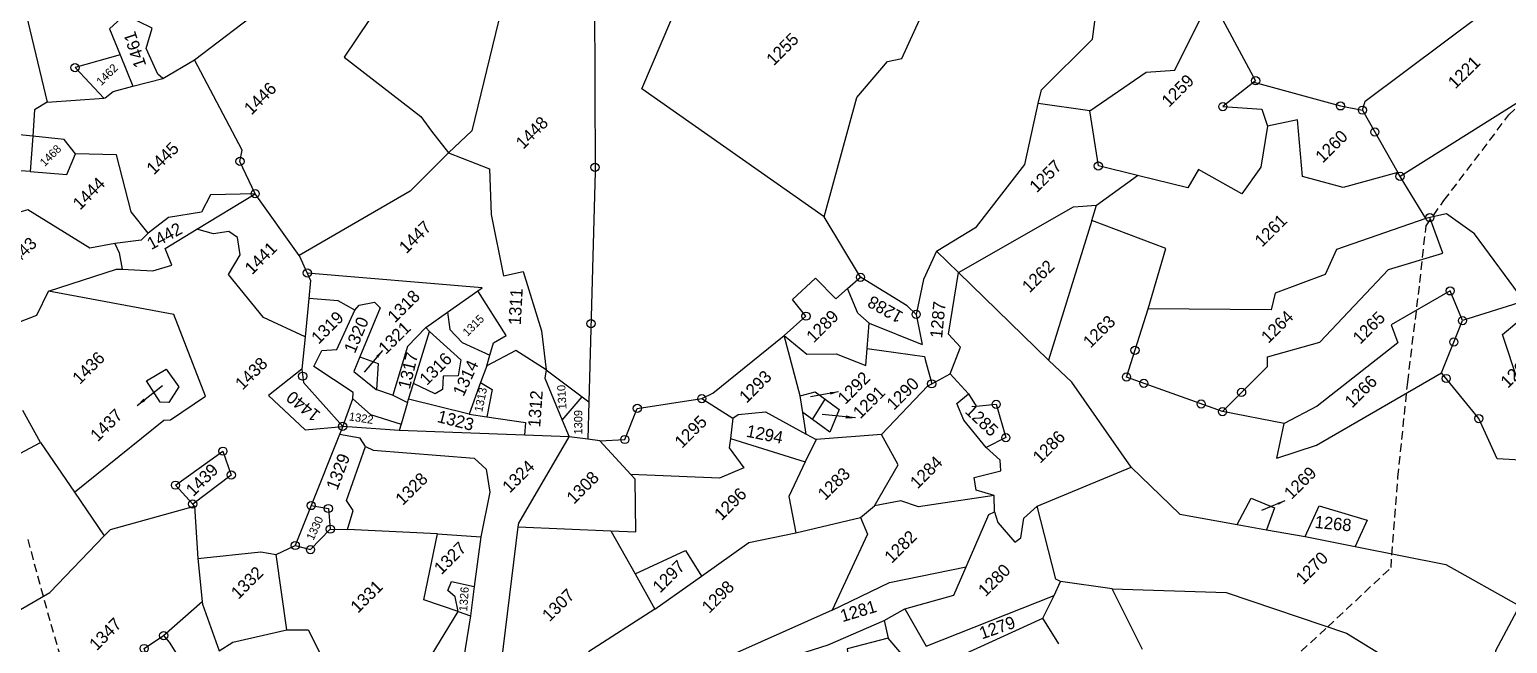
# Model space of a CAD drawing. Header units: metres. Extents: x 302481 to 307962, y 1946667 to 1951250.
# Drawn here: x 303375 to 304255, y 1947396 to 1947762 of the extents above; entities that cross this region are included whole.
import ezdxf

# ---------------------------------------------------------------- set-up
doc = ezdxf.new("R2010")
doc.units = ezdxf.units.M
doc.linetypes.add('DASHED', pattern=[0.75, 0.5, -0.25])
for name, color, linetype in [('LINE_FOOTPATH', 1, 'DASHED'), ('POLY_HATCH', 12, 'Continuous'), ('POLY_PARCEL', 6, 'Continuous'), ('SYM_ARROW', 1, 'Continuous'), ('SYM_STONE', 1, 'Continuous'), ('TEXT_PARCEL', 7, 'Continuous')]:
    doc.layers.add(name, color=color, linetype=linetype)
doc.styles.get("Standard").update_dxf_attribs({"font": 'simplex.shx'})
doc.styles.add('TEXT_MAP', font='')
doc.styles.get('TEXT_MAP').set_extended_font_data('Kruti Dev 050')
doc.dimstyles.get("Standard").update_dxf_attribs({"dimtxt": 0.18, "dimasz": 0.18, "dimexe": 0.18, "dimexo": 0.0625, "dimgap": 0.09, "dimtad": 0, "dimtih": 1, "dimtoh": 1, "dimdec": 4, "dimzin": 0, "dimdsep": 46, "dimtxsty": 'Standard', "dimcen": 0.09, "dimadec": 0, "dimazin": 0, "dimtfac": 1, "dimtdec": 4, "dimtofl": 0, "dimtmove": 0, "dimatfit": 3, "dimfxl": 1, "dimtolj": 1, "dimtzin": 0, "dimarcsym": 0})

# ---------------------------------------------------------------- blocks, each defined once
blk = doc.blocks.new('STONE')
blk.add_circle((0, 0), 0.8510231522929323)
blk = doc.blocks.new('TEXTARROW')
blk.add_leader([(0.0413775686624831, -0.01204078214539095), (8.67844727001193, -0.01204078214539095)], dimstyle='Standard', override={"dimtxt": 2.5, "dimasz": 2.5, "dimexe": 1.25, "dimexo": 0.625, "dimgap": 0.625, "dimtad": 1, "dimtih": 0, "dimtoh": 0, "dimzin": 8, "dimcen": 2.5, "dimtofl": 1})

msp = doc.modelspace()

# ---------------------------------------------------------------- linework, layer by layer
at = {"layer": 'LINE_FOOTPATH', "ltscale": 10}
for points in [[(303845.803426302, 1946915.492772858), (303875.0808110293, 1946955.574865524), (303900.1632537507, 1946991.629082463), (303941.6910346532, 1947045.446462424), (303985.0227801036, 1947102.84507458), (303997.3756700167, 1947122.024846806), (304007.9166828217, 1947174.88048075), (304018.8413702548, 1947227.607299164), (304030.9549606126, 1947275.538827992), (304060.3711397368, 1947321.754490401), (304071.0443648836, 1947336.200502371), (304110.3357381364, 1947371.457868243), (304148.2956642117, 1947406.318244467), (304185.9725329345, 1947441.594434392), (304190.1153148999, 1947495.487212594), (304195.9311593222, 1947552.065274366), (304203.1640041247, 1947611.329133849), (304206.8578762589, 1947645.121935477), (304217.5327393198, 1947660.080070279), (304256.2347548231, 1947711.086477364), (304268.3275064258, 1947722.788095585), (304286.8254174823, 1947748.025813635), (304312.9449037174, 1947788.046892092)], [(303373.8222571937, 1947458.351808175), (303387.5611966019, 1947407.851962867), (303402.0580471251, 1947359.354451989), (303404.4333983734, 1947291.45783321), (303413.765726815, 1947222.692867051), (303421.5921025034, 1947164.064281629), (303426.4081938732, 1947132.794019035), (303444.9652801873, 1947110.664463515), (303465.4166896911, 1947083.32066507), (303489.9812549185, 1947049.831766177), (303515.4132099133, 1947013.460573675), (303534.878673044, 1946979.603524611), (303553.2791577568, 1946977.221040258), (303603.7034672108, 1946970.973840245), (303649.2502248585, 1946960.895548819), (303693.6401483929, 1946949.411234101), (303742.0275183935, 1946946.753005444), (303773.3557767821, 1946941.291252102)]]:
    msp.add_lwpolyline(points, dxfattribs=at)
at = {"layer": 'POLY_HATCH', "lineweight": -2}
msp.add_lwpolyline([(304261.8523264471, 1947551.5372746), (304252.3463363564, 1947580.333927377), (304264.5444194637, 1947590.37940547)], dxfattribs=at)
at = {"layer": 'POLY_PARCEL'}
for points in [[(303975.7113533737, 1947717.896129327), (303977.791173134, 1947725.919723167), (304008.196207189, 1947756.165790621), (304016.2392549822, 1947818.006771471), (304032.947267672, 1947865.393103264)], [(303355.6142120911, 1947842.334261154), (303385.3826234285, 1947718.763559562)], [(303848.3568316177, 1947650.43431615), (303739.6588629037, 1947726.54501627), (303757.5102706011, 1947768.381100165), (303788.0044379812, 1947798.113886124), (303851.0947891688, 1947823.152175412), (303889.1614777055, 1947818.21669925)], [(303848.3568316177, 1947650.43431615), (303867.6952625718, 1947721.364542845), (303886.0192627003, 1947742.823547821), (303894.5552282808, 1947744.683232845), (303909.1606187755, 1947776.726634827), (303880.2204087591, 1947795.549611852), (303887.7951426767, 1947816.518091773), (303889.1614777055, 1947818.21669925)], [(303473.1448537977, 1947743.914480229), (303515.5607014857, 1947775.939112828), (303595.9622641467, 1947804.325266095)], [(303600.2307830071, 1947801.991229064), (303562.3109757518, 1947745.426276488), (303607.9205072206, 1947710.189447931), (303614.4561632937, 1947701.436745805), (303624.5413905773, 1947688.438422637)], [(303674.5504588196, 1947805.460818277), (303674.9433257962, 1947784.917896679), (303654.342205721, 1947766.869304993), (303638.3392886799, 1947701.595346089), (303624.5413905773, 1947688.438422637)], [(303674.5504588196, 1947805.460818277), (303711.399768889, 1947780.074632217), (303711.8122751508, 1947677.328319272), (303708.1548853973, 1947540.190002087)], [(304168.9504082464, 1947713.936672011), (304170.4843813814, 1947719.310057698), (304241.5158433234, 1947772.244436479), (304246.1136903074, 1947787.123886508), (304265.4262082931, 1947790.945674092), (304296.8368081553, 1947784.542107546)], [(304296.8368081553, 1947784.542107546), (304307.9595539961, 1947771.14797437), (304308.899360464, 1947763.426124983), (304299.6512743458, 1947759.86014068), (304291.4028215026, 1947766.907163693), (304274.1190098086, 1947751.087809443), (304285.9184409315, 1947733.832340039), (304191.3802121943, 1947674.477715754)], [(304006.501206262, 1947713.541424611), (304040.1656971686, 1947736.509649293), (304057.2622087058, 1947737.770690509), (304078.61242921, 1947780.881302581)], [(304078.61242921, 1947780.881302581), (304105.3193960739, 1947731.455136456), (304104.1758789402, 1947730.550051765)], [(303454.3918827167, 1947732.705890702), (303451.3312324882, 1947735.413799256), (303444.4642028781, 1947750.568841322), (303447.868608187, 1947762.712658922), (303431.6312471563, 1947770.595920408), (303422.444786028, 1947762.389114718)], [(303422.444786028, 1947762.389114718), (303428.8160178037, 1947746.864403996)], [(303428.8160178037, 1947746.864403996), (303401.9936903361, 1947739.250122434), (303419.2518688431, 1947721.134784789)], [(303428.8160178037, 1947746.864403996), (303436.5034887129, 1947728.132427785)], [(303454.3918827167, 1947732.705890702), (303473.1448537977, 1947743.914480229)], [(303509.3440588228, 1947664.172071582), (303500.2544256793, 1947683.395068501), (303501.5139294574, 1947690.031821498), (303473.1448537977, 1947743.914480229)], [(303436.5034887129, 1947728.132427785), (303454.3918827167, 1947732.705890702)], [(303419.2518688431, 1947721.134784789), (303419.9587738561, 1947721.18427603), (303424.6448617103, 1947725.100574235), (303436.5034887129, 1947728.132427785)], [(304104.1758789402, 1947730.550051765), (304085.7907761764, 1947715.998389544), (304109.0603442593, 1947714.583359282), (304112.3506093873, 1947704.427399219)], [(304104.1758789402, 1947730.550051765), (304155.8621307006, 1947716.443990986), (304168.9504082464, 1947713.936672011)], [(303385.3826234285, 1947718.763559562), (303377.8901346345, 1947714.105102497), (303376.797200717, 1947698.40180977)], [(303385.3826234285, 1947718.763559562), (303419.2518688431, 1947721.134784789)], [(303915.2111103963, 1947629.905270074), (303939.0954082077, 1947644.454456285), (303967.8770410968, 1947681.587729085), (303975.7113533737, 1947717.896129327)], [(304006.501206262, 1947713.541424611), (303975.7113533737, 1947717.896129327)], [(304034.8521519741, 1947675.012180147), (304011.6211932506, 1947680.673735078), (304006.501206262, 1947713.541424611)], [(304168.9504082464, 1947713.936672011), (304189.9617006741, 1947676.787812726)], [(304189.9617006741, 1947676.787812726), (304157.4876175495, 1947667.940141098), (304133.2791929934, 1947674.393529943), (304130.1864398578, 1947708.098038785), (304112.3506093873, 1947704.427399219)], [(303376.797200717, 1947698.40180977), (303357.026560328, 1947700.462886502), (303352.9847134287, 1947691.806093615)], [(303376.797200717, 1947698.40180977), (303375.3404773073, 1947677.471583561)], [(303402.3728936473, 1947687.995067034), (303395.5361776771, 1947696.448283295), (303376.797200717, 1947698.40180977)], [(304112.3506093873, 1947704.427399219), (304108.4495098768, 1947679.984582351), (304097.1960730376, 1947664.075882798), (304071.3555368688, 1947678.564357501), (304064.9102708064, 1947667.68679625), (304034.8521519741, 1947675.012180147)], [(303375.3404773073, 1947677.471583561), (303397.1861624205, 1947675.523772654), (303402.3728936473, 1947687.995067034)], [(303445.6550188726, 1947640.722196456), (303435.4187703412, 1947653.420738556), (303426.6772377575, 1947687.346898186), (303402.3728936473, 1947687.995067034)], [(303624.5413905773, 1947688.438422637), (303601.5857185768, 1947665.602769748), (303535.5931846118, 1947627.323065499)], [(303624.5413905773, 1947688.438422637), (303648.8433916029, 1947679.039526497), (303649.9807413584, 1947651.749945213), (303657.2200370859, 1947615.250324219), (303668.8792779511, 1947617.833350571), (303679.8017514786, 1947582.552831043), (303682.6388995452, 1947559.398980594)], [(303375.3404773073, 1947677.471583561), (303353.1005804352, 1947679.011047565)], [(304010.5746355727, 1947657.444621897), (304034.8521519741, 1947675.012180147)], [(304191.3802121943, 1947674.477715754), (304189.9617006741, 1947676.787812726)], [(304206.7632661276, 1947649.425859765), (304191.3802121943, 1947674.477715754)], [(303509.3440588228, 1947664.172071582), (303482.789121856, 1947663.454818534), (303477.4291734491, 1947653.187716761), (303457.6508893045, 1947649.963431753), (303445.6550188726, 1947640.722196456)], [(303474.6030649468, 1947643.087377968), (303509.3440588228, 1947664.172071582)], [(303535.5931846118, 1947627.323065499), (303509.3440588228, 1947664.172071582)], [(303425.7502147378, 1947634.572992572), (303410.8540042015, 1947631.732712189), (303373.8008923652, 1947654.584795324), (303343.1017172448, 1947645.856899068), (303336.2960005468, 1947648.919490778), (303305.3767791493, 1947632.660333662)], [(303928.2506660623, 1947617.207304705), (303996.8775750687, 1947656.443478904), (304010.5746355727, 1947657.444621897)], [(304007.6829513554, 1947648.184671151), (304010.5746355727, 1947657.444621897)], [(304265.3310016161, 1947600.256436475), (304235.6204617536, 1947640.239344836), (304219.035949138, 1947652.263027512), (304209.1132172821, 1947649.969115516)], [(303430.1535286726, 1947619.160232735), (303448.3530647038, 1947618.305496225), (303459.7296612225, 1947621.696419772), (303455.7485927949, 1947631.644390183), (303474.6030649468, 1947643.087377968)], [(303539.0224973233, 1947578.997694987), (303514.2091154316, 1947590.473619742), (303493.4746692833, 1947616.058781907), (303500.4523142651, 1947627.78557305), (303498.8728470365, 1947638.028878136), (303493.5956202978, 1947641.602740754), (303484.4764726348, 1947640.307914043), (303474.6030649468, 1947643.087377968)], [(303869.905159249, 1947614.395634103), (303848.3568316177, 1947650.43431615)], [(304007.6829513554, 1947648.184671151), (303981.9969808627, 1947565.159268477)], [(304041.3040914033, 1947595.658114991), (304051.913000864, 1947631.473448916), (304007.6829513554, 1947648.184671151)], [(304206.7632661276, 1947649.425859765), (304153.5611873986, 1947630.863538391), (304146.8364579128, 1947616.16078965), (304116.9587441199, 1947604.910345462), (304114.6103183543, 1947595.104281018), (304041.3040914033, 1947595.658114991)], [(304085.553194873, 1947534.433597445), (304112.3709167466, 1947561.364210456), (304112.4589533443, 1947567.003640837), (304143.4709528219, 1947575.854257594), (304184.5517176911, 1947619.149198507), (304216.8196799317, 1947628.832826668), (304209.1132172821, 1947649.969115516)], [(304209.1132172821, 1947649.969115516), (304206.7632661276, 1947649.425859765)], [(303445.6550188726, 1947640.722196456), (303441.3609486474, 1947636.515071272), (303425.7502147378, 1947634.572992572)], [(303425.7502147378, 1947634.572992572), (303428.2431380507, 1947629.007973305), (303430.1535286726, 1947619.160232735)], [(303535.5931846118, 1947627.323065499), (303540.3574194135, 1947616.926389234)], [(303915.2111103963, 1947629.905270074), (303907.3891924024, 1947613.02452799), (303903.0975674093, 1947592.321529266)], [(303928.2506660623, 1947617.207304705), (303915.2111103963, 1947629.905270074)], [(303386.1220028037, 1947606.200222196), (303426.67563006, 1947619.323571346), (303430.1535286726, 1947619.160232735)], [(303641.8729043575, 1947606.281900604), (303644.5597466547, 1947608.175010046), (303540.3574194135, 1947616.926389234)], [(303540.3574194135, 1947616.926389234), (303542.371679524, 1947612.530801873), (303541.2940914044, 1947601.74163741)], [(303923.4208501885, 1947556.853754707), (303929.4682911476, 1947572.78418905), (303922.4081498189, 1947580.564969416), (303928.2506660623, 1947617.207304705)], [(303981.9969808627, 1947565.159268477), (303928.2506660623, 1947617.207304705)], [(303824.5336642126, 1947579.827198437), (303837.4545842074, 1947591.276013652), (303829.4346100828, 1947601.155828838), (303843.1646896964, 1947613.810878634), (303855.2028717492, 1947601.507469472), (303862.2714679372, 1947607.703867915)], [(303862.2714679372, 1947607.703867915), (303869.905159249, 1947614.395634103)], [(303903.0975674093, 1947592.321529266), (303897.8279345091, 1947597.451250501), (303869.905159249, 1947614.395634103)], [(303355.9861753648, 1947582.929242381), (303379.2107933387, 1947591.847602084), (303386.1220028037, 1947606.200222196)], [(303401.6165277893, 1947486.542484768), (303454.822190077, 1947529.410223257), (303458.9480443755, 1947529.581423467), (303479.8000055971, 1947543.709626374), (303460.9459114233, 1947592.174200348), (303386.1220028037, 1947606.200222196)], [(303541.2940914044, 1947601.74163741), (303539.0224973233, 1947578.997694987)], [(303568.5959710274, 1947594.821533023), (303558.6739096269, 1947600.355084364), (303541.2940914044, 1947601.74163741)], [(303568.5959710274, 1947594.821533023), (303571.2316962369, 1947597.892135375), (303580.3146806667, 1947599.599645428), (303583.7924260003, 1947596.329419864), (303571.626605141, 1947566.990998371)], [(303623.9033594178, 1947593.620824352), (303641.8729043575, 1947606.281900604)], [(303649.1143639171, 1947568.129391168), (303651.2645934857, 1947575.404246826), (303658.9440593794, 1947579.834748673), (303641.8729043575, 1947606.281900604)], [(303875.085368921, 1947587.175519992), (303868.2600791594, 1947593.026877463), (303862.2714679372, 1947607.703867915)], [(304228.5598733723, 1947588.620537938), (304221.1809929935, 1947606.310498834), (304185.979824244, 1947586.118169489), (304190.0405070316, 1947575.44025535), (304141.9566450799, 1947537.705843453), (304122.2677738694, 1947527.439424631)], [(304265.3310016161, 1947600.256436475), (304228.5598733723, 1947588.620537938)], [(303567.4984057089, 1947542.112718633), (303567.7607695926, 1947545.835335007), (303544.2927794913, 1947561.37325918), (303549.0124933878, 1947570.853924378), (303558.0544245942, 1947571.473731439), (303568.5959710274, 1947594.821533023)], [(303611.061270087, 1947584.572477675), (303623.9033594178, 1947593.620824352)], [(303623.9033594178, 1947593.620824352), (303625.3603769615, 1947583.278603524), (303632.6637496101, 1947575.636759206), (303649.1143639171, 1947568.129391168)], [(303903.0975674093, 1947592.321529266), (303906.6773527348, 1947574.395987532)], [(304085.553194873, 1947534.433597445), (304028.3846463198, 1947555.045051607), (304041.3040914033, 1947595.658114991)], [(303611.061270087, 1947584.572477675), (303600.1088150078, 1947573.228637091), (303591.2549233874, 1947544.272569465)], [(303613.0787039828, 1947582.092844546), (303631.8822799306, 1947565.318878849), (303630.205930748, 1947555.750566383), (303621.3811353846, 1947555.468916092), (303620.9070926709, 1947547.692902748), (303616.561172585, 1947545.009482561), (303603.5864819707, 1947551.129395998)], [(303603.5864819707, 1947551.129395998), (303613.0787039828, 1947582.092844546)], [(303613.0787039828, 1947582.092844546), (303611.061270087, 1947584.572477675)], [(303873.947473106, 1947571.943108744), (303875.085368921, 1947587.175519992)], [(303875.085368921, 1947587.175519992), (303906.6773527348, 1947574.395987532)], [(304216.0643176222, 1947557.605610289), (304228.5598733723, 1947588.620537938)], [(303539.0224973233, 1947578.997694987), (303537.0978370206, 1947559.727366947)], [(303775.3942599446, 1947542.158116571), (303781.9461393515, 1947545.488339921), (303824.5336642126, 1947579.827198437)], [(303834.0297009768, 1947543.894736121), (303824.5336642126, 1947579.827198437)], [(303824.5336642126, 1947579.827198437), (303837.9849503925, 1947568.728871392), (303855.4990808535, 1947568.895523062), (303873.19086958, 1947561.814856341), (303873.947473106, 1947571.943108744)], [(303571.626605141, 1947566.990998371), (303568.0643778322, 1947558.400527782), (303581.420183545, 1947547.608819074), (303581.5404905388, 1947547.569780493)], [(303571.626605141, 1947566.990998371), (303582.5585663337, 1947563.098132182), (303581.5404905388, 1947547.569780493)], [(303682.6388995452, 1947559.398980594), (303664.5866090925, 1947570.778879981), (303647.2342881067, 1947561.768544707)], [(303647.2342881067, 1947561.768544707), (303649.1143639171, 1947568.129391168)], [(303873.947473106, 1947571.943108744), (303908.099011722, 1947567.277122803)], [(303908.099011722, 1947567.277122803), (303908.4603514373, 1947565.467737728), (303912.3501666132, 1947551.011555298)], [(304031.1578045562, 1947501.319085956), (303995.8957682196, 1947552.077519055), (303981.9969808627, 1947565.159268477)], [(303537.0978370206, 1947559.727366947), (303517.3536453517, 1947543.974725471), (303539.1926664198, 1947523.526243533), (303561.4805545881, 1947525.657788753)], [(303537.0978370206, 1947559.727366947), (303538.0350373304, 1947551.858119609), (303561.4805545881, 1947525.657788753)], [(303647.2342881067, 1947561.768544707), (303643.5884602619, 1947551.750818653)], [(303682.6388995452, 1947559.398980594), (303681.798479246, 1947554.30248032), (303692.2356563229, 1947529.413131119)], [(303682.6388995452, 1947559.398980594), (303704.1865700521, 1947543.177434538)], [(303912.3501666132, 1947551.011555298), (303923.4208501885, 1947556.853754707)], [(303934.3328409679, 1947544.985631676), (303923.4208501885, 1947556.853754707)], [(304117.9406316336, 1947506.683442338), (304141.6651060395, 1947514.426636764), (304216.0643176222, 1947557.605610289)], [(304274.4434369905, 1947511.533270199), (304266.8999764668, 1947505.415181493), (304249.1363110365, 1947506.361446881), (304238.2810443481, 1947530.299636163), (304216.0643176222, 1947557.605610289)], [(303581.5404905388, 1947547.569780493), (303590.375572891, 1947544.702872582), (303591.2549233874, 1947544.272569465)], [(303600.7155688507, 1947541.76453174), (303603.5864819707, 1947551.129395998)], [(303643.5884602619, 1947551.750818653), (303636.711747352, 1947532.855514488)], [(303643.5884602619, 1947551.750818653), (303650.5192406615, 1947547.634317559), (303647.4078639867, 1947531.312412169)], [(303834.0297009768, 1947543.894736121), (303842.9966725092, 1947546.155319316), (303848.857586273, 1947541.865889216)], [(303882.425211207, 1947520.826026397), (303910.0443136794, 1947549.794715114), (303912.3501666132, 1947551.011555298)], [(303561.4805545881, 1947525.657788753), (303567.4984057089, 1947542.112718633)], [(303567.4984057089, 1947542.112718633), (303578.0831405409, 1947532.751856791), (303596.219218431, 1947527.014526378)], [(303591.2549233874, 1947544.272569465), (303600.150047496, 1947539.919811786)], [(303600.150047496, 1947539.919811786), (303596.219218431, 1947527.014526378)], [(303600.150047496, 1947539.919811786), (303600.7155688507, 1947541.76453174)], [(303636.711747352, 1947532.855514488), (303600.7155688507, 1947541.76453174)], [(303692.2356563229, 1947529.413131119), (303704.1865700521, 1947543.177434538)], [(303704.1865700521, 1947543.177434538), (303708.1548853973, 1947540.190002087)], [(303708.1548853973, 1947540.190002087), (303707.5626504533, 1947517.983426102)], [(303714.6765727112, 1947517.070187637), (303729.531513189, 1947517.858363542), (303736.9499927172, 1947536.375015386), (303775.3942599446, 1947542.158116571)], [(303775.3942599446, 1947542.158116571), (303793.8877479881, 1947530.539432036)], [(303835.5433205208, 1947533.961488412), (303834.0297009768, 1947543.894736121)], [(303841.2932778047, 1947529.778940838), (303848.857586273, 1947541.865889216)], [(303848.857586273, 1947541.865889216), (303857.2823577439, 1947535.700047201), (303851.6773022218, 1947522.225549746), (303841.2932778047, 1947529.778940838)], [(303944.7433444606, 1947513.141792785), (303931.4633338982, 1947529.289521354), (303927.268795806, 1947539.363069803), (303934.3328409679, 1947544.985631676)], [(303934.3328409679, 1947544.985631676), (303938.883255234, 1947537.7395922), (303950.7643114189, 1947538.796899325), (303956.4823505254, 1947518.964616115), (303944.7433444606, 1947513.141792785)], [(303381.4763145912, 1947516.035737193), (303370.9911386063, 1947535.068490035)], [(303636.711747352, 1947532.855514488), (303647.4078639867, 1947531.312412169)], [(303647.4078639867, 1947531.312412169), (303670.34629732, 1947528.003141069), (303669.7591157155, 1947520.396666917)], [(303692.2356563229, 1947529.413131119), (303696.4292875426, 1947519.412653876)], [(303793.8877479881, 1947530.539432036), (303792.4550412651, 1947518.466965742)], [(303793.8877479881, 1947530.539432036), (303797.0288123637, 1947532.71336689), (303813.3852737574, 1947534.31611795), (303837.5131371431, 1947521.034411356)], [(303841.2932778047, 1947529.778940838), (303835.5433205208, 1947533.961488412)], [(303837.5131371431, 1947521.034411356), (303835.5433205208, 1947533.961488412)], [(304122.2677738694, 1947527.439424631), (304085.553194873, 1947534.433597445)], [(303559.5766865956, 1947520.885331743), (303542.6731811902, 1947478.51303852)], [(303561.4805545881, 1947525.657788753), (303559.5766865956, 1947520.885331743)], [(303575.0577609576, 1947513.740359939), (303571.810218527, 1947518.585538761), (303559.5766865956, 1947520.885331743)], [(303595.0438000141, 1947523.15333626), (303561.4805545881, 1947525.657788753)], [(303596.219218431, 1947527.014526378), (303595.0438000141, 1947523.15333626)], [(303669.7591157155, 1947520.396666917), (303595.0438000141, 1947523.15333626)], [(303696.4292875426, 1947519.412653876), (303669.7591157155, 1947520.396666917)], [(303837.5131371431, 1947521.034411356), (303843.4447999718, 1947517.769198683)], [(303882.425211207, 1947520.826026397), (303843.4447999718, 1947517.769198683)], [(303878.1987098707, 1947478.321330626), (303892.3130119648, 1947502.683905476), (303882.425211207, 1947520.826026397)], [(304117.9406316336, 1947506.683442338), (304122.2677738694, 1947527.439424631)], [(303290.574319331, 1947503.286043558), (303293.391630861, 1947501.093284258), (303288.5529174339, 1947466.668808398), (303381.4763145912, 1947516.035737193)], [(303381.4763145912, 1947516.035737193), (303401.6165277893, 1947486.542484768)], [(303564.3180379821, 1947464.17357083), (303567.7685506735, 1947475.532235937), (303563.6994711328, 1947481.504333721), (303575.0577609576, 1947513.740359939)], [(303575.0577609576, 1947513.740359939), (303579.6644615736, 1947511.548236518), (303639.719550943, 1947506.736381426), (303646.8553200951, 1947500.269359462), (303649.1570266262, 1947486.537731291), (303643.6602834472, 1947459.964827592)], [(303666.0841773618, 1947465.87282172), (303666.3433342008, 1947467.96634295), (303696.4292875426, 1947519.412653876)], [(303707.5626504533, 1947517.983426102), (303696.4292875426, 1947519.412653876)], [(303714.6765727112, 1947517.070187637), (303707.5626504533, 1947517.983426102)], [(303733.0208780374, 1947497.080400172), (303714.6765727112, 1947517.070187637)], [(303792.4550412651, 1947518.466965742), (303791.7860487215, 1947512.829810682), (303800.4679664485, 1947500.958028396), (303786.0044589275, 1947494.854958594), (303733.0208780374, 1947497.080400172)], [(303792.4550412651, 1947518.466965742), (303837.0633261343, 1947504.461227891)], [(303843.4447999718, 1947517.769198683), (303837.0633261343, 1947504.461227891)], [(303949.6195276724, 1947484.58418077), (303938.7756148931, 1947487.604943202), (303937.5927501172, 1947495.256860952), (303953.5089255217, 1947499.251470235), (303953.1266758321, 1947505.492674753), (303944.7433444606, 1947513.141792785)], [(303837.0633261343, 1947504.461227891), (303827.2559174569, 1947484.00878829), (303831.4092612304, 1947462.335255499)], [(303721.2186802654, 1947463.417284942), (303736.1648497339, 1947462.796259795), (303735.7220820496, 1947494.136898461), (303733.0208780374, 1947497.080400172)], [(303975.0791644435, 1947478.129624956), (304031.1578045562, 1947501.319085956)], [(304031.1578045562, 1947501.319085956), (304060.117805087, 1947473.39581604), (304094.2844005451, 1947467.287989822)], [(303401.6165277893, 1947486.542484768), (303419.4502354153, 1947460.426870424)], [(303949.6195276724, 1947484.58418077), (303904.4949958948, 1947477.724225339), (303893.8787671877, 1947481.424249415), (303878.1987098707, 1947478.321330626)], [(303949.7237757463, 1947474.773272592), (303949.6195276724, 1947484.58418077)], [(303419.4502354153, 1947460.426870424), (303423.1073805839, 1947464.232244613), (303473.224275033, 1947478.202815463)], [(303473.224275033, 1947478.202815463), (303472.093553328, 1947479.442846585)], [(303473.224275033, 1947478.202815463), (303475.1915193936, 1947447.025219758)], [(303542.6731811902, 1947478.51303852), (303533.1914644036, 1947454.745064109)], [(303542.6731811902, 1947478.51303852), (303552.9101948049, 1947476.736452986), (303554.0787360929, 1947464.456363534)], [(303870.0004723193, 1947471.388303041), (303878.1987098707, 1947478.321330626)], [(303949.7237757463, 1947474.773272592), (303951.7979919454, 1947468.455239512), (303961.8251088113, 1947456.759727567), (303965.4571350487, 1947459.369510193), (303967.306978927, 1947471.041544415), (303975.0791644435, 1947478.129624956)], [(303989.1038427446, 1947433.27238728), (303986.246845928, 1947434.64063972), (303975.0791644435, 1947478.129624956)], [(304094.2844005451, 1947467.287989822), (304102.6892735036, 1947483.020749721), (304116.5131486738, 1947477.136724032), (304111.7825896628, 1947464.159908232)], [(304134.8810880808, 1947460.030681649), (304143.1386216925, 1947478.415098863), (304171.8616505275, 1947469.839472389), (304164.5763310529, 1947454.174019814)], [(303831.4092612304, 1947462.335255499), (303870.0004723193, 1947471.388303041)], [(303870.0004723193, 1947471.388303041), (303874.1925100442, 1947461.569296739), (303853.0604894599, 1947416.236586193)], [(303932.8571505966, 1947442.104290198), (303946.311954868, 1947473.144907493), (303949.7237757463, 1947474.773272592)], [(304094.2844005451, 1947467.287989822), (304111.7825896628, 1947464.159908232)], [(303328.9466338903, 1947374.138432469), (303351.9480844159, 1947395.369777013), (303351.9158740547, 1947406.611747344), (303387.0521322917, 1947426.715628536), (303419.4502354153, 1947460.426870424)], [(303533.1914644036, 1947454.745064109), (303542.298366298, 1947452.28893682), (303554.0787360929, 1947464.456363534)], [(303554.0787360929, 1947464.456363534), (303564.3180379821, 1947464.17357083)], [(303617.9340080284, 1947461.594319553), (303564.3180379821, 1947464.17357083)], [(303630.2546485122, 1947415.474224099), (303609.7553166803, 1947422.460720928), (303617.9340080284, 1947461.594319553)], [(303617.9340080284, 1947461.594319553), (303643.6602834472, 1947459.964827592)], [(303643.6602834472, 1947459.964827592), (303639.8010472441, 1947430.366427439)], [(303654.6327143582, 1947373.37345906), (303654.6546193361, 1947373.542545982), (303666.0841773618, 1947465.87282172)], [(303666.0841773618, 1947465.87282172), (303721.2186802654, 1947463.417284942)], [(303721.2186802654, 1947463.417284942), (303735.6663169041, 1947437.813897672)], [(303775.2066585934, 1947436.555664146), (303803.4097291492, 1947456.533816815), (303831.4092612304, 1947462.335255499)], [(304111.7825896628, 1947464.159908232), (304134.8810880808, 1947460.030681649)], [(304134.8810880808, 1947460.030681649), (304164.5763310529, 1947454.174019814)], [(303475.1915193936, 1947447.025219758), (303512.6048162226, 1947450.910214731), (303521.913489229, 1947449.313152974)], [(303521.913489229, 1947449.313152974), (303533.1914644036, 1947454.745064109)], [(303528.2395151658, 1947404.467816385), (303521.913489229, 1947449.313152974)], [(303735.6663169041, 1947437.813897672), (303765.6549353711, 1947451.831405939), (303775.2066585934, 1947436.555664146)], [(304164.5763310529, 1947454.174019814), (304218.6272577727, 1947443.513793868), (304262.5585662834, 1947418.76383556)], [(303475.1915193936, 1947447.025219758), (303477.7068980513, 1947421.420137778)], [(303853.0604894599, 1947416.236586193), (303887.2637286223, 1947432.750721375), (303932.8571505966, 1947442.104290198)], [(303896.3936332967, 1947416.968382835), (303925.5798250195, 1947425.086216741), (303932.8571505966, 1947442.104290198)], [(303630.2546485122, 1947415.474224099), (303628.3822603635, 1947424.26712127), (303624.0961804986, 1947427.885735456), (303626.3063819231, 1947433.34011268), (303639.8010472441, 1947430.366427439)], [(303735.6663169041, 1947437.813897672), (303747.4651991315, 1947416.904502001)], [(303747.4651991315, 1947416.904502001), (303775.2066585934, 1947436.555664146)], [(303985.2614550591, 1947424.968136689), (303989.1038427446, 1947433.27238728)], [(304019.8704889305, 1947429.010939394), (303989.1038427446, 1947433.27238728)], [(303639.8010472441, 1947430.366427439), (303637.5075247828, 1947412.77626399)], [(303896.3936332967, 1947416.968382835), (303908.9932892947, 1947394.733107745), (303985.2614550591, 1947424.968136689)], [(303978.586890866, 1947411.433043616), (303985.2614550591, 1947424.968136689)], [(304019.8704889305, 1947429.010939394), (304087.8419485921, 1947426.809593958), (304159.3941541472, 1947402.556308022), (304201.1982339788, 1947376.953905773), (304222.9103070293, 1947346.360328574)], [(304037.8433076162, 1947392.793468421), (304019.8704889305, 1947429.010939394)], [(303454.8104331614, 1947401.114190168), (303477.7068980513, 1947421.420137778)], [(303477.7068980513, 1947421.420137778), (303477.8614974367, 1947419.846406556), (303487.9436443876, 1947392.066701286)], [(303595.3896165779, 1947358.163475887), (303630.2546485122, 1947415.474224099)], [(303630.2546485122, 1947415.474224099), (303637.5075247828, 1947412.77626399)], [(303747.4651991315, 1947416.904502001), (303707.9605209548, 1947391.405731784)], [(303853.0604894599, 1947416.236586193), (303783.0575889498, 1947385.171604207), (303782.9115485866, 1947382.174177793), (303791.8579835156, 1947367.849195438)], [(303884.1080602035, 1947410.179710976), (303896.3936332967, 1947416.968382835)], [(304262.5585662834, 1947418.76383556), (304248.2390249539, 1947392.01702751), (304248.8442290183, 1947361.744202575), (304222.9103070293, 1947346.360328574)], [(303637.5075247828, 1947412.77626399), (303627.7947762934, 1947352.748761737), (303629.0371072432, 1947297.161958118)], [(303791.8579835156, 1947367.849195438), (303824.4875567621, 1947387.269780123), (303850.6769363964, 1947395.666065664), (303884.1080602035, 1947410.179710976)], [(303884.1080602035, 1947410.179710976), (303886.3897980275, 1947399.546933657)], [(303904.9406974725, 1947378.027709683), (303923.3474286105, 1947386.379252606), (303978.586890866, 1947411.433043616)], [(303987.9982721163, 1947396.115252431), (303978.586890866, 1947411.433043616)], [(303451.4246498467, 1947370.264313952), (303443.169989354, 1947393.39374655), (303454.8104331614, 1947401.114190168)], [(303454.8104331614, 1947401.114190168), (303458.0828847298, 1947397.23596237), (303465.9034691583, 1947384.901325476), (303467.7872522492, 1947368.191230265)], [(303487.9436443876, 1947392.066701286), (303496.0120607363, 1947397.269930053), (303528.2395151658, 1947404.467816385)], [(303528.2395151658, 1947404.467816385), (303540.8684378965, 1947404.442855026), (303567.128300122, 1947352.460422033)], [(303886.3897980275, 1947399.546933657), (303861.9784620814, 1947393.19102626), (303866.083339083, 1947356.665270927), (303917.8158624237, 1947300.696372021), (303945.9310999736, 1947314.675497342), (303947.0589692667, 1947326.25535164)], [(303904.9406974725, 1947378.027709683), (303886.3897980275, 1947399.546933657)]]:
    msp.add_lwpolyline(points, dxfattribs=at)
for points in [[(303452.7044017538, 1947539.996735408), (303444.6747692525, 1947552.747192798), (303456.3559718952, 1947559.719126036), (303463.8545417655, 1947549.122037711), (303457.9052436054, 1947539.807084851)], [(303472.093553328, 1947479.442846585), (303461.8701556083, 1947490.65456321), (303490.0957603315, 1947510.866411394), (303495.0715996334, 1947496.68711626)]]:
    msp.add_lwpolyline(points, close=True, dxfattribs=at)

# ---------------------------------------------------------------- block references
at = {"layer": 'SYM_ARROW'}
for p, xscale, yscale, zscale, rotation in [((303585.2667171201, 1947570.818630929), 1.948938075334313, 1.948938075334313, 1.948938075334313, 229.279942830707), ((303438.8709655982, 1947537.995797637), 2.227180898250204, 2.227180898250204, 2.227180898250204, 38.2050899587812), ((303856.8173045572, 1947546.232015177), 1.960417903118845, 1.960417903118845, 1.960417903118845, 190.1705535202893), ((303867.0232265787, 1947530.613211429), 2.304401747463773, 2.304401747463773, 2.304401747463773, 173.8181409685764), ((304122.7393842787, 1947481.265893501), 1.726776078926139, 1.726776078926139, 1.726776078926139, 202.6616277609582)]:
    msp.add_blockref('TEXTARROW', p, dxfattribs=dict(at, xscale=xscale, yscale=yscale, zscale=zscale, rotation=rotation))
at = {"layer": 'SYM_STONE', "xscale": 2.862570097236071, "yscale": 2.862570097236071, "zscale": 2.862570097236071, "rotation": 44.8498280447801}
for p in [(303401.9936903361, 1947739.250122434), (304105.3193960739, 1947731.455136456), (304085.7907761764, 1947715.998389544), (304155.8621307006, 1947716.443990986), (304168.9504082464, 1947713.936672011), (304176.328780747, 1947700.891395396), (303500.2544256793, 1947683.395068501), (303711.802220826, 1947679.832632326), (304011.6211932506, 1947680.673735078), (304191.3802121943, 1947674.477715754), (303509.3440588228, 1947664.172071582), (304209.1132172821, 1947649.969115516), (303540.3574194135, 1947616.926389234), (303869.905159249, 1947614.395634103), (304221.1809929935, 1947606.310498834), (303709.3991804756, 1947586.846373083), (303837.4545842074, 1947591.276013652), (303903.0975674093, 1947592.321529266), (304228.5598733723, 1947588.620537938), (304033.4405008741, 1947570.938438681), (304223.4186617956, 1947575.859656528), (303537.591168209, 1947555.585087968), (304028.3846463198, 1947555.045051607), (304218.8669862365, 1947554.160926579), (303912.3501666132, 1947551.011555298), (304038.7020300375, 1947551.325239107), (304096.9446241688, 1947545.872979785), (303736.9499927172, 1947536.375015386), (303775.3942599446, 1947542.158116571), (303950.7643114189, 1947538.796899325), (304072.8892145855, 1947538.999448002), (304085.553194873, 1947534.433597445), (303561.4805545881, 1947525.657788753), (304238.2810443481, 1947530.299636163), (303729.531513189, 1947517.858363542), (303956.4823505254, 1947518.964616115), (303490.0957603315, 1947510.866411394), (303461.8701556083, 1947490.65456321), (303495.0715996334, 1947496.68711626), (303472.093553328, 1947479.442846585), (303542.6731811902, 1947478.51303852), (303552.9101948049, 1947476.736452986), (303554.0787360929, 1947464.456363534), (303533.1914644036, 1947454.745064109), (303542.298366298, 1947452.28893682), (303443.169989354, 1947393.39374655), (303454.8104331614, 1947401.114190168)]:
    msp.add_blockref('STONE', p, dxfattribs=at)

# ---------------------------------------------------------------- texts
at = {"layer": 'TEXT_PARCEL', "style": 'TEXT_MAP'}
for s, height, rotation, p in [('1461', 7.360894535749895, 108.2731548680178, (303444.5737769445, 1947740.626651129)), ('1255', 7.360894535749895, 44.84982804529508, (303818.223201911, 1947739.936995163)), ('1462', 4.907263023833264, 44.84982804529508, (303417.6249383874, 1947728.218694039)), ('1221', 7.360894535749895, 44.84982804529508, (304224.3011963377, 1947726.144397988)), ('1259', 7.360894535749895, 44.84982804529508, (304053.6978597911, 1947715.241232317)), ('1446', 7.360894535749895, 44.84982804529508, (303507.0930443043, 1947710.632651024)), ('1448', 7.360894535749895, 44.84982804529508, (303668.9913685834, 1947690.225709851)), ('1260', 7.360894535749895, 44.84982804529508, (304145.3022471238, 1947682.074834454)), ('1468', 4.907263023833264, 44.84982804529508, (303383.9499444747, 1947680.037946128)), ('1445', 7.360894535749895, 44.84982804529508, (303448.9884364568, 1947674.996786647)), ('1257', 7.360894535749895, 44.84982804529508, (303974.9628796047, 1947664.354024559)), ('1444', 7.360894535749895, 44.84982804529508, (303405.0527019566, 1947654.054775777)), ('1442', 7.360894535749895, 28.26577810113931, (303447.3722001873, 1947630.542210435)), ('1447', 7.360894535749895, 44.84982804529508, (303599.4088598825, 1947628.084520238)), ('1261', 7.360894535749895, 44.84982804529508, (304109.1861414043, 1947631.986979357)), ('1443', 7.360894535749895, 44.84982804529508, (303364.3755670646, 1947618.382737723)), ('1441', 7.360894535749895, 44.84982804529508, (303507.4926642459, 1947615.555932941)), ('1262', 7.360894535749895, 44.84982804529508, (303970.5968063539, 1947604.751738478)), ('1318', 7.360894535749895, 44.84982804529508, (303592.5931635154, 1947586.892894463)), ('1311', 7.360894535749895, 86.7418431615532, (303667.5267148511, 1947585.801147378)), ('1288', 7.360894535749895, 150.8029191392498, (303896.0203793356, 1947593.162474417)), ('1287', 7.360894535749895, 84.33150934611865, (303918.5567072527, 1947577.877713385)), ('1319', 7.360894535749895, 44.84982804529508, (303547.1477871072, 1947574.230827123)), ('1320', 7.360894535749895, 67.10596321299055, (303568.7067154013, 1947568.628902867)), ('1315', 4.907263023833264, 44.84982804529508, (303635.8225706592, 1947578.860744393)), ('1289', 7.360894535749895, 44.84982804529508, (303842.0473772977, 1947574.971834785)), ('1263', 7.360894535749895, 44.84982804529508, (304006.8940260401, 1947571.826375328)), ('1264', 7.360894535749895, 44.84982804529508, (304113.0001113294, 1947574.71350912)), ('1265', 7.360894535749895, 44.84982804529508, (304167.6005298281, 1947574.156225358)), ('1321', 7.360894535749895, 44.84982804529508, (303587.1389500108, 1947568.094761704)), ('1436', 7.360894535749895, 44.84982804529508, (303404.8431738801, 1947550.201646729)), ('1438', 7.360894535749895, 44.84982804529508, (303501.8269443167, 1947546.894068968)), ('1317', 7.360894535749895, 76.41980152945372, (303601.4009726001, 1947547.369188321)), ('1316', 7.360894535749895, 44.84982804529508, (303611.6316511724, 1947549.67015539)), ('1314', 7.360894535749895, 64.95910496327234, (303633.4047655845, 1947542.981494427)), ('1267', 7.360894535749895, 44.84982804529508, (304255.6138016079, 1947548.012679955)), ('1293', 7.360894535749895, 44.84982804529508, (303802.077049193, 1947539.074604931)), ('1292', 7.360894535749895, 44.84982804529508, (303860.7731867051, 1947538.266389049)), ('1266', 7.360894535749895, 44.84982804529508, (304162.7971327389, 1947536.219576041)), ('1440', 7.360894535749895, 141.1931706760941, (303548.7841359377, 1947533.573287736)), ('1313', 4.907263023833264, 78.42891838599739, (303644.5899538472, 1947533.919068425)), ('1312', 7.360894535749895, 85.81753543028482, (303679.1181813739, 1947524.885137842)), ('1310', 4.907263023833264, 93.17453887963737, (303694.8409983246, 1947535.904078527)), ('1291', 7.360894535749895, 44.84982804529508, (303869.8334573619, 1947529.734690531)), ('1290', 7.360894535749895, 44.84982804529508, (303889.8956040507, 1947534.886556571)), ('1285', 7.360894535749895, 316.8705204395588, (303931.719188435, 1947534.049353709)), ('1437', 7.360894535749895, 44.84982804529508, (303415.4930375898, 1947516.124419913)), ('1322', 4.907263023833264, 351.4627263665979, (303564.9390320703, 1947529.257288196)), ('1323', 7.360894535749895, 345.6608864706527, (303617.3045347258, 1947528.340145889)), ('1309', 4.907263023833264, 89.82944292378015, (303704.1713923579, 1947520.812987575)), ('1295', 7.360894535749895, 44.84982804529508, (303763.5876160208, 1947512.227871536)), ('1294', 7.360894535749895, 348.553279039335, (303801.4747520927, 1947519.565433162)), ('1286', 7.360894535749895, 44.84982804529508, (303976.965813349, 1947503.212245296)), ('1439', 7.360894535749895, 44.84982804529508, (303472.4458682146, 1947483.548321425)), ('1329', 7.360894535749895, 69.16074237971117, (303558.2513137143, 1947487.157052595)), ('1324', 7.360894535749895, 44.84982804529508, (303660.9631912634, 1947485.521024829)), ('1284', 7.360894535749895, 44.84982804529508, (303903.9022182664, 1947488.039734094)), ('1328', 7.360894535749895, 44.84982804529508, (303597.2647671076, 1947478.203380303)), ('1308', 7.360894535749895, 44.84982804529508, (303699.2248866055, 1947478.971024191)), ('1283', 7.360894535749895, 44.84982804529508, (303848.8936590962, 1947481.243022336)), ('1269', 7.360894535749895, 44.84982804529508, (304126.6714999815, 1947481.728957264)), ('1296', 7.360894535749895, 44.84982804529508, (303787.1890057819, 1947469.210980723)), ('1330', 4.907263023833264, 65.3963894079788, (303544.028149223, 1947457.42238888)), ('1268', 7.360894535749895, 354.3423004554356, (304140.2578622531, 1947465.241635557)), ('1282', 7.360894535749895, 44.84982804529508, (303888.5753465379, 1947443.759566802)), ('1327', 7.360894535749895, 44.84982804529508, (303620.270913884, 1947436.990575875)), ('1270', 7.360894535749895, 44.84982804529508, (304133.6094380915, 1947431.07138072)), ('1332', 7.360894535749895, 44.84982804529508, (303499.3197795618, 1947422.329957524)), ('1297', 7.360894535749895, 44.84982804529508, (303750.4921038169, 1947426.038219241)), ('1280', 7.360894535749895, 44.84982804529508, (303944.4006597139, 1947423.812333123)), ('1331', 7.360894535749895, 44.84982804529508, (303570.5063422695, 1947414.069334284)), ('1298', 7.360894535749895, 44.84982804529508, (303779.8026094614, 1947413.938966357)), ('1326', 4.907263023833264, 86.01551892673554, (303635.6122435816, 1947415.389350251)), ('1307', 7.360894535749895, 44.84982804529508, (303684.6739565805, 1947408.96924679)), ('1281', 7.360894535749895, 16.70603956595402, (303859.1736001903, 1947409.068299736)), ('1347', 7.360894535749895, 44.84982804529508, (303414.88906937, 1947391.711858012)), ('1279', 7.360894535749895, 19.29472069034053, (303942.261781306, 1947398.786227541))]:
    msp.add_text(s, height=height, rotation=rotation, dxfattribs=at).set_placement(p)

doc.saveas('drawing.dxf')
